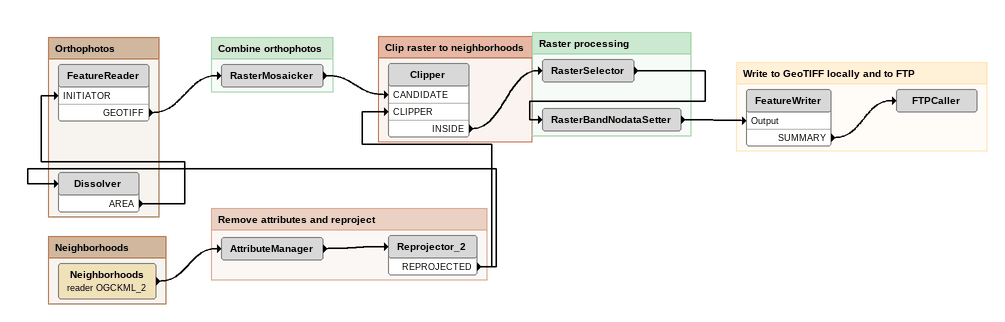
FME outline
Bookmark: Neighborhoods
Neighborhoods (reader OGCKML_2)
    -> AttributeManager

Bookmark: Remove attributes and reproject
AttributeManager
    -> Reprojector_2
Reprojector_2
    REPROJECTED -> Clipper [CLIPPER]
    REPROJECTED -> Dissolver

Bookmark: Orthophotos
Dissolver
    AREA -> FeatureReader [INITIATOR]
FeatureReader
    GEOTIFF -> RasterMosaicker

Bookmark: Combine orthophotos
RasterMosaicker
    -> Clipper [CANDIDATE]

Bookmark: Clip raster to neighborhoods
Clipper
    INSIDE -> RasterSelector

Bookmark: Raster processing
RasterSelector
    -> RasterBandNodataSetter
RasterBandNodataSetter
    -> FeatureWriter [Output]

Bookmark: Write to GeoTIFF locally and to FTP
FeatureWriter
    SUMMARY -> FTPCaller
FTPCaller
